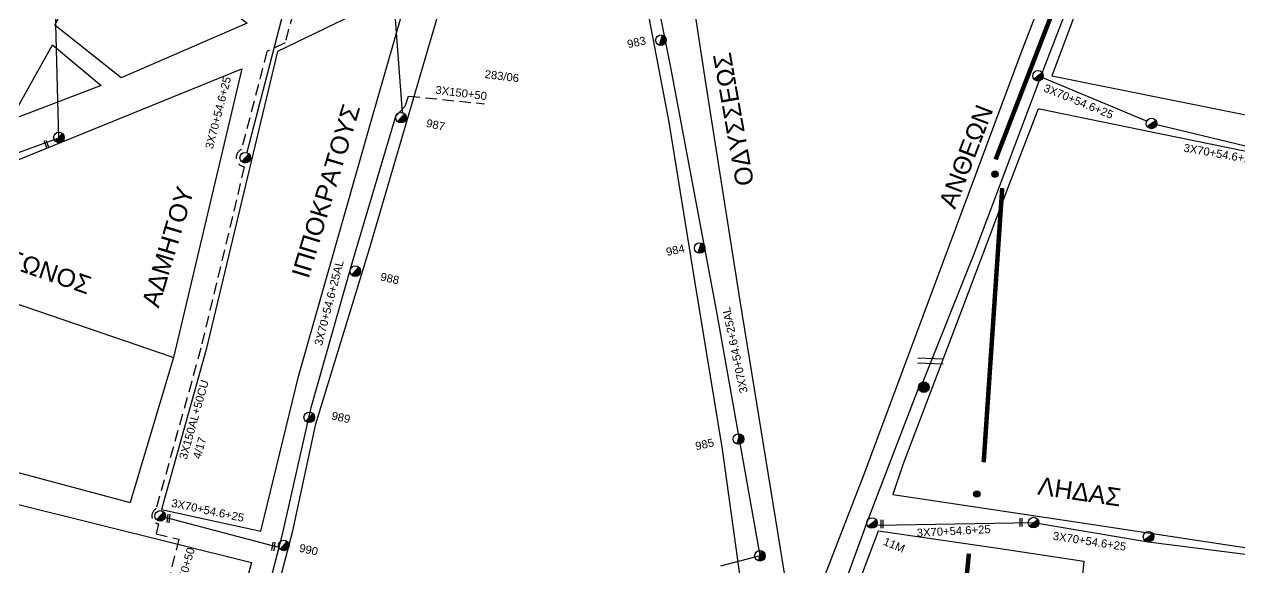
# Model space of a CAD drawing. Header units: millimetres. Extents: x 408 to 3042, y 742 to 1820.
# Drawn here: x 1846.3 to 2117.3, y 1476.8 to 1598 of the extents above; entities that cross this region are included whole.
import ezdxf

# ---------------------------------------------------------------- set-up
doc = ezdxf.new("R2010")
doc.units = ezdxf.units.MM
doc.linetypes.add('DASHED', pattern=[19.05, 12.7, -6.35])
for name, color, linetype in [('Άγνωστα', 7, 'Continuous'), ('Επιγραφές - Σχήματα', 7, 'Continuous'), ('Καλώδια ΧΤ   3x150AL+50CU', 7, 'DASHED'), ('Καλώδια ΧΤ   3x150AL+50XLPE', 7, 'DASHED'), ('Μηχανική τομή', 7, 'Continuous'), ('Στύλος Ξύλινος', 7, 'Continuous'), ('Στύλος Ξύλινος @ 1', 7, 'Continuous'), ('Στύλος ΦΜ', 7, 'Continuous'), ('Στύλος ΦΜ @ 1', 7, 'Continuous'), ('Συνεστραμμένα ΧΤ   3x70+54.6+25 AL', 7, 'SYN_LINE'), ('Τομή', 7, 'Continuous'), ('Υπόβαθρο ΔΕΗ', 7, 'Continuous')]:
    doc.layers.add(name, color=color, linetype=linetype)
doc.styles.add('arial', font='arial.ttf')
doc.styles.get("Standard").update_dxf_attribs({"font": 'arial.ttf'})
doc.linetypes.add('SYN_LINE', pattern='A,0.5,-0.0001,["/\\/\\/\\/",Standard,S=0.1,R=0,X=0,Y=-0.05],-0.25', length=0.7501)

# ---------------------------------------------------------------- blocks, each defined once
blk = doc.blocks.new('ΤΟΜΗ')
at = {"layer": 'Τομή', "ltscale": 40}
for p, q in [((-5.68, 0), (5.68, 0)), ((5.68, -2.33), (-5.68, -2.33))]:
    blk.add_line(p, q, dxfattribs=at)
blk = doc.blocks.new('ΜΗΧΑΝΙΚΗ ΤΟΜΗ')
at = {"layer": 'Μηχανική τομή', "ltscale": 40}
for p, q in [((-1.89, 0.78), (1.89, 0.78)), ((1.89, 0), (-1.89, 0))]:
    blk.add_line(p, q, dxfattribs=at)
blk = doc.blocks.new('ΥΠΑΡΧΩΝ ΤΣΙΜΕΝΤΕΝΙΟΣ ΣΤΥΛΟΣ')
at = {"layer": 'Στύλος ΦΜ'}
blk.add_hatch(color=7, dxfattribs=at).paths.add_polyline_path([(-1.29, -2.28, 0.574793), (2.62, 0, 0.268822), (1.3, 2.27)])
at = {"layer": 'Στύλος ΦΜ', "color": 7}
blk.add_line((-1.29, -2.28), (1.3, 2.27), dxfattribs=at)
blk.add_circle((0, 0), 2.62, dxfattribs=at)
at = {"layer": 'Στύλος ΦΜ', "flags": 4}
for tag, p in [('ΑΡΙΘΜΟΣ', (-4.68, 8.05)), ('ΤΥΠΟΣ', (-4.91, 3.03))]:
    blk.add_attdef(tag, p, '', height=4, dxfattribs=at)
blk = doc.blocks.new('ΥΠΑΡΧΩΝ ΞΥΛΙΝΟΣ ΣΤΥΛΟΣ')
at = {"layer": 'Στύλος Ξύλινος'}
h = blk.add_hatch(color=7, dxfattribs=at)
h.paths.add_polyline_path([(-2.62, 0, 0.270008), (-1.29, -2.28), (1.3, 2.27, 0.576266)])
h.paths.add_polyline_path([(-1.29, -2.28, 0.574793), (2.62, 0, 0.268822), (1.3, 2.27)])
at = {"layer": 'Στύλος Ξύλινος', "color": 7}
blk.add_line((-1.29, -2.28), (1.3, 2.27), dxfattribs=at)
blk.add_circle((0, 0), 2.62, dxfattribs=at)
at = {"layer": 'Στύλος Ξύλινος', "flags": 4}
for tag, p in [('ΑΡΙΘΜΟΣ', (-4.91, 8.6)), ('ΤΥΠΟΣ', (-4.85, 3.39))]:
    blk.add_attdef(tag, p, '', height=4, dxfattribs=at)

msp = doc.modelspace()

# ---------------------------------------------------------------- hatches: boundary and pattern name
at = {"layer": 'Επιγραφές - Σχήματα', "linetype": 'Continuous', "ltscale": 20}
h = msp.add_hatch(color=154, dxfattribs=at)
h.dxf.hatch_style = 1
edge = h.paths.add_edge_path()
edge.add_arc((2062.76, 1564.58), 0.708, 0, 360)
h = msp.add_hatch(color=154, dxfattribs=at)
h.dxf.hatch_style = 1
edge = h.paths.add_edge_path()
edge.add_arc((2058.7, 1493.21), 0.708, 0, 360)

# ---------------------------------------------------------------- linework, layer by layer
at = {"layer": 'Επιγραφές - Σχήματα', "color": 154, "linetype": 'Continuous', "ltscale": 20, "const_width": 1}
for points in [[(2078.56, 1608.42), (2062.89, 1567.86)], [(2064.36, 1561.46), (2060.23, 1500.29)], [(2056.93, 1479.9), (2051.32, 1422.02)]]:
    msp.add_lwpolyline(points, dxfattribs=at)
at = {"layer": 'Επιγραφές - Σχήματα', "color": 154, "linetype": 'Continuous', "ltscale": 20}
for centre in [(2062.76, 1564.58), (2058.7, 1493.21)]:
    msp.add_circle(centre, 0.708, dxfattribs=at)
at = {"layer": 'Καλώδια ΧΤ   3x150AL+50XLPE', "color": 5, "linetype": 'DASHED', "ltscale": 0.2}
msp.add_lwpolyline([(1868.91, 1630.88), (1887.62, 1615.99, -0.823661), (1891.38, 1613), (1903.37, 1603.45, -0.810368), (1906.24, 1600.57), (1904.44, 1593.87), (1900.42, 1591.92), (1894.72, 1570.07, 0.758493), (1895.36, 1566.23), (1885.69, 1525.72), (1875.71, 1489.94, 0.704228), (1876.26, 1486.51), (1875.72, 1484.35), (1880.75, 1483.1), (1877.82, 1471.3)], format="xyb", dxfattribs=at)
at = {"layer": 'Συνεστραμμένα ΧΤ   3x70+54.6+25 AL', "color": 1, "linetype": 'SYN_LINE', "ltscale": 20}
for points in [[(2108.09, 1674.91), (2091.17, 1633.74), (2073.28, 1587.24), (2058, 1546.74), (2046.68, 1518.2)], [(2096.72, 1576.34), (2073.43, 1586.07)]]:
    msp.add_lwpolyline(points, dxfattribs=at)
at = {"layer": 'Συνεστραμμένα ΧΤ   3x70+54.6+25 AL', "color": 62, "linetype": 'SYN_LINE', "ltscale": 20}
msp.add_lwpolyline([(1807.01, 1555.41), (1836.79, 1566.44), (1853.99, 1572.71), (1853.24, 1600.86), (1852.08, 1602.44), (1866.13, 1628.93)], dxfattribs=at)
at = {"layer": 'Συνεστραμμένα ΧΤ   3x70+54.6+25 AL', "color": 6, "ltscale": 20}
for points in [[(1959.8, 1628.83), (1983.79, 1621.44), (1990.47, 1588), (2000.55, 1534.21), (2010.33, 1479.5)], [(1896.41, 1455.19), (1903.92, 1484.56), (1910.26, 1512.51), (1919.52, 1545.02), (1929.18, 1577.51), (1930.19, 1578.61)]]:
    msp.add_lwpolyline(points, dxfattribs=at)
at = {"layer": 'Συνεστραμμένα ΧΤ   3x70+54.6+25 AL', "color": 6, "linetype": 'SYN_LINE', "ltscale": 20}
for points in [[(1928.03, 1612.14), (1930.57, 1578.33)], [(1903.08, 1481.27), (1877.73, 1487.99)]]:
    msp.add_lwpolyline(points, dxfattribs=at)
at = {"layer": 'Συνεστραμμένα ΧΤ   3x70+54.6+25 AL', "color": 30, "linetype": 'SYN_LINE', "ltscale": 20}
msp.add_lwpolyline([(1904.04, 1600.62), (1895.9, 1569.37)], dxfattribs=at)
at = {"layer": 'Συνεστραμμένα ΧΤ   3x70+54.6+25 AL', "color": 6, "linetype": 'DASHED', "ltscale": 0.2}
msp.add_lwpolyline([(1930.19, 1578.61), (1931.22, 1579.73), (1931.94, 1581.97), (1948.9, 1580.29)], dxfattribs=at)
at = {"layer": 'Συνεστραμμένα ΧΤ   3x70+54.6+25 AL', "color": 1, "ltscale": 20}
msp.add_lwpolyline([(2132.83, 1567.43), (2098.8, 1575.61)], dxfattribs=at)
at = {"layer": 'Συνεστραμμένα ΧΤ   3x70+54.6+25 AL', "color": 27, "linetype": 'SYN_LINE', "ltscale": 20}
for points in [[(2045.72, 1516.87), (2034.38, 1487.44), (2014.25, 1432.12)], [(2036.4, 1486.27), (2071.35, 1486.82), (2096.93, 1482.5), (2128, 1478.59), (2153.33, 1500.74), (2167.74, 1510.21)]]:
    msp.add_lwpolyline(points, dxfattribs=at)
at = {"layer": 'Συνεστραμμένα ΧΤ   3x70+54.6+25 AL', "color": 6, "ltscale": 10}
msp.add_lwpolyline([(2010.33, 1479.5), (2010.34, 1479.41), (2001.53, 1477.07)], dxfattribs=at)
at = {"layer": 'Υπόβαθρο ΔΕΗ'}
for points in [[(2262.84, 1595.24), (2242.98, 1600.2, -0.024774), (2205.37, 1611.62), (2184.53, 1624.17), (2141.85, 1652.34), (2118.08, 1667.36, 0.180673), (2110.53, 1668.93, 13.156435), (2110.53, 1668.93), (2108.7, 1668.21, 0.224041), (2104.1, 1663.33), (2094.42, 1637.34), (2075.44, 1586.52), (2144.55, 1572.57), (2201.6, 1560.69), (2236.26, 1554.52), (2247.02, 1552.47), (2257.29, 1579.94), (2177.56, 1595.54), (2164.9, 1598.13), (2166.23, 1604.63), (2226.99, 1592.67), (2259.63, 1586.59), (2262.84, 1595.24)], [(2016.45, 1471.45), (2005.96, 1536.31), (1998.47, 1583.53), (1992.09, 1625.25), (1953.66, 1617.6), (1979.97, 1630.93, -0.139182), (1989.66, 1632.81), (1999.97, 1633.64), (2007.72, 1634.26), (2059.03, 1648.21), (2085.52, 1635.86), (2068.52, 1591.55), (2033.54, 1497.58), (2016.85, 1454.59), (2001.83, 1415.3), (2009.12, 1411.86), (2015.77, 1429.77), (2024.96, 1428.61)], [(2227.06, 1500.16), (2244.56, 1544.61), (2199.52, 1553.22), (2155.53, 1562.08), (2103.43, 1572.73), (2072.7, 1579.06, 0.532032), (2072.19, 1578.57), (2065.12, 1560.18), (2055.07, 1533.55), (2042.25, 1499.92), (2039.98, 1493.11), (2082.21, 1486.78), (2127.29, 1479.91), (2134.39, 1478.72, 0.19226), (2144.22, 1480.86, 0.115551), (2153.03, 1496.36), (2158.76, 1513.53, -0.502704), (2163.55, 1515.1), (2192.19, 1507.69), (2227.06, 1500.16)]]:
    msp.add_lwpolyline(points, format="xyb", dxfattribs=at)
for points in [[(1867.9, 1586.07), (1853.11, 1597.83), (1865.4, 1622.13), (1896.02, 1598.23), (1867.9, 1586.07)], [(1821.4, 1457.63), (1867.4, 1454), (1897.66, 1452.32), (1906.17, 1484.97), (1911.32, 1508.88), (1911.32, 1508.88), (1923.2, 1547.72), (1940.47, 1606.6), (1982.69, 1614.81), (1990.05, 1576.16), (1995.73, 1540.76), (2001.92, 1503.21), (2006.62, 1469.34)], [(1876.93, 1489.78), (1899.06, 1484.91), (1907.5, 1519.75), (1923.65, 1576.39), (1932.23, 1606.2), (1902.77, 1591.93), (1886.87, 1525.42), (1886.87, 1525.42), (1876.93, 1489.78)], [(1843.23, 1576.59), (1852.58, 1593.43), (1863.48, 1584.35), (1843.23, 1576.59)], [(1832.65, 1539.7), (1844.22, 1567.5), (1894.85, 1588.04), (1879.55, 1523.69)], [(1825.3, 1541.96), (1834.2, 1562.42), (1808.53, 1554.19), (1805.1, 1544.96), (1790.7, 1512.09), (1840.42, 1499.19), (1869.88, 1491.33), (1869.88, 1491.33)], [(1806.82, 1549.58), (1825.3, 1541.96), (1832.65, 1539.7), (1877.06, 1524.54), (1879.55, 1523.69), (1869.88, 1491.33)], [(2082.53, 1478.19), (2078.08, 1432.68), (2035.23, 1437.64), (2019.6, 1439.06), (2029.13, 1464.78), (2036.81, 1484.99), (2063.92, 1481.02), (2082.53, 1478.19)]]:
    msp.add_lwpolyline(points, dxfattribs=at)
msp.add_lwpolyline([(1787.86, 1505.6), (1810.57, 1499.38), (1896.95, 1477.91), (1891.81, 1459.43), (1853.41, 1462.22), (1825.31, 1464.77), (1773.56, 1469.46)], close=True, dxfattribs=at)

# ---------------------------------------------------------------- block references
at = {"layer": 'Μηχανική τομή', "xscale": 0.4999999999999998, "yscale": 0.4999999999999998, "zscale": 0.4999999999999998}
for p, rotation in [((1851.44, 1571.3), 111.5810675509851), ((1878.66, 1487.74), 82.3499852176871), ((2068.37, 1486.87), 270.3412324032262), ((2037.34, 1486.5), 270.3412324032262), ((1902.04, 1481.49), 82.3499852176871)]:
    msp.add_blockref('ΜΗΧΑΝΙΚΗ ΤΟΜΗ', p, dxfattribs=dict(at, rotation=rotation))
at = {"layer": 'Στύλος Ξύλινος @ 1', "ltscale": 40, "xscale": 0.449999999999818, "yscale": 0.449999999999818, "zscale": 0.449999999999818, "rotation": 348.1169651203148}
msp.add_blockref('ΥΠΑΡΧΩΝ ΞΥΛΙΝΟΣ ΣΤΥΛΟΣ', (2046.88, 1517.04), dxfattribs=at)
at = {"layer": 'Στύλος ΦΜ @ 1', "ltscale": 40}
ref = msp.add_blockref('ΥΠΑΡΧΩΝ ΤΣΙΜΕΝΤΕΝΙΟΣ ΣΤΥΛΟΣ', (1988.25, 1594.45), dxfattribs=dict(at, xscale=0.449999999999818, yscale=0.449999999999818, zscale=0.449999999999818, rotation=12.55696664669667))
ref.add_attrib('ΤΥΠΟΣ', '983', (1980.96, 1592.67), dxfattribs={"layer": 'Στύλος ΦΜ', "height": 1.8, "rotation": 12.557, "flags": 4})
for p, xscale, yscale, zscale, rotation in [((2072.34, 1586.53), 0.4499999999998182, 0.4499999999998182, 0.4499999999998182, 337.1517464580141), ((2097.65, 1575.89), 0.4499999999998182, 0.4499999999998182, 0.4499999999998182, 337.1517464580141), ((1854.03, 1572.76), 0.4499999999998181, 0.4499999999998181, 0.4499999999998181, 347.4962981754869), ((1895.58, 1568.24), 0.4499999999998181, 0.4499999999998181, 0.4499999999998181, 347.4962981754869), ((1876.6, 1488.32), 0.4499999999998181, 0.4499999999998181, 0.4499999999998181, 347.4962981754869), ((2071.35, 1486.82), 0.4499999999998182, 0.4499999999998182, 0.4499999999998182, 337.1517464580141), ((2096.99, 1483.68), 0.4499999999998182, 0.4499999999998182, 0.4499999999998182, 337.1517464580141), ((2010.34, 1479.42), 0.449999999999818, 0.449999999999818, 0.449999999999818, 12.55696664669667)]:
    msp.add_blockref('ΥΠΑΡΧΩΝ ΤΣΙΜΕΝΤΕΝΙΟΣ ΣΤΥΛΟΣ', p, dxfattribs=dict(at, xscale=xscale, yscale=yscale, zscale=zscale, rotation=rotation))
ref = msp.add_blockref('ΥΠΑΡΧΩΝ ΤΣΙΜΕΝΤΕΝΙΟΣ ΣΤΥΛΟΣ', (1930.31, 1577.18), dxfattribs=dict(at, xscale=0.4499999999998181, yscale=0.4499999999998181, zscale=0.4499999999998181, rotation=347.4962981754869))
ref.add_attrib('ΤΥΠΟΣ', '987', (1935.78, 1575.15), dxfattribs={"layer": 'Στύλος ΦΜ', "height": 1.8, "rotation": 347.4963, "flags": 4})
ref = msp.add_blockref('ΥΠΑΡΧΩΝ ΤΣΙΜΕΝΤΕΝΙΟΣ ΣΤΥΛΟΣ', (1996.9, 1548.09), dxfattribs=dict(at, xscale=0.449999999999818, yscale=0.449999999999818, zscale=0.449999999999818, rotation=12.55696664669667))
ref.add_attrib('ΤΥΠΟΣ', '984', (1989.62, 1546.3), dxfattribs={"layer": 'Στύλος ΦΜ', "height": 1.8, "rotation": 12.557, "flags": 4})
ref = msp.add_blockref('ΥΠΑΡΧΩΝ ΤΣΙΜΕΝΤΕΝΙΟΣ ΣΤΥΛΟΣ', (1920.11, 1542.92), dxfattribs=dict(at, xscale=0.4499999999998181, yscale=0.4499999999998181, zscale=0.4499999999998181, rotation=347.4962981754869))
ref.add_attrib('ΤΥΠΟΣ', '988', (1925.57, 1540.88), dxfattribs={"layer": 'Στύλος ΦΜ', "height": 1.8, "rotation": 347.4963, "flags": 4})
ref = msp.add_blockref('ΥΠΑΡΧΩΝ ΤΣΙΜΕΝΤΕΝΙΟΣ ΣΤΥΛΟΣ', (1909.85, 1510.32), dxfattribs=dict(at, xscale=0.4499999999998181, yscale=0.4499999999998181, zscale=0.4499999999998181, rotation=347.4962981754869))
ref.add_attrib('ΤΥΠΟΣ', '989', (1914.67, 1509.87), dxfattribs={"layer": 'Στύλος ΦΜ', "height": 1.8, "rotation": 347.4963, "flags": 4})
ref = msp.add_blockref('ΥΠΑΡΧΩΝ ΤΣΙΜΕΝΤΕΝΙΟΣ ΣΤΥΛΟΣ', (2005.56, 1505.48), dxfattribs=dict(at, xscale=0.449999999999818, yscale=0.449999999999818, zscale=0.449999999999818, rotation=12.55696664669667))
ref.add_attrib('ΤΥΠΟΣ', '985', (1996.14, 1502.97), dxfattribs={"layer": 'Στύλος ΦΜ', "height": 1.8, "rotation": 12.557, "flags": 4})
ref = msp.add_blockref('ΥΠΑΡΧΩΝ ΤΣΙΜΕΝΤΕΝΙΟΣ ΣΤΥΛΟΣ', (2035.31, 1486.73), dxfattribs=dict(at, xscale=0.4499999999998182, yscale=0.4499999999998182, zscale=0.4499999999998182, rotation=337.1517464580141))
ref.add_attrib('ΤΥΠΟΣ', '11M', (2037.67, 1481.95), dxfattribs={"layer": 'Στύλος ΦΜ', "height": 1.8, "rotation": 337.1517, "flags": 4})
ref = msp.add_blockref('ΥΠΑΡΧΩΝ ΤΣΙΜΕΝΤΕΝΙΟΣ ΣΤΥΛΟΣ', (1904.16, 1481.73), dxfattribs=dict(at, xscale=0.4499999999998181, yscale=0.4499999999998181, zscale=0.4499999999998181, rotation=347.4962981754869))
ref.add_attrib('ΤΥΠΟΣ', '990', (1907.47, 1480.36), dxfattribs={"layer": 'Στύλος ΦΜ', "height": 1.8, "rotation": 347.4963, "flags": 4})
at = {"layer": 'Τομή', "xscale": 0.4999999999999989, "yscale": 0.4999999999999989, "zscale": 0.4999999999999989, "rotation": 177.3614106601171}
msp.add_blockref('ΤΟΜΗ', (2048.32, 1522.3), dxfattribs=at)

# ---------------------------------------------------------------- texts
at = {"ltscale": 40, "char_height": 4, "width": 94.4586, "attachment_point": 1, "style": 'arial'}
for s, insert, rotation in [('ΟΔΥΣΣΕΩΣ', (2005.1, 1561.65), 100.0759), ('ΙΠΠΟΚΡΑΤΟΥΣ', (1905.84, 1542.22), 73.2269), ('ΑΝΘΕΩΝ', (2050.11, 1557.99), 69.058), ('ΑΔΜΗΤΟΥ', (1872.43, 1535.71), 73.2269), ('IAΣΩNOΣ', (1838.28, 1549.59), 340.8734), ('ΛΗΔΑΣ', (2072.66, 1497.08), 351.6445)]:
    msp.add_mtext(s, dxfattribs=dict(at, insert=insert, rotation=rotation))
at = {"layer": 'Άγνωστα', "ltscale": 40, "char_height": 1.8, "width": 34.5395, "attachment_point": 1, "style": 'arial'}
for s, insert, rotation in [('3X70+54.6+25', (1886.59, 1570.51), 75.5946), ('283/06', (1949.1, 1587.83), 352.6883), ('3X150+50', (1938.13, 1584.32), 352.6883), ('3X70+54.6+25', (2074.1, 1584.77), 337.7646), ('3X70+54.6+25', (1879.34, 1492.14), 348.0573), ('3X70+54.6+25', (2045.25, 1485.44), 2.9151), ('3X70+54.6+25', (2075.82, 1484.8), 351.2831)]:
    msp.add_mtext(s, dxfattribs=dict(at, insert=insert, rotation=rotation))
at = {"layer": 'Καλώδια ΧΤ   3x150AL+50CU', "ltscale": 0.2, "char_height": 1.8, "width": 34.5395, "attachment_point": 1, "rotation": 74.2922, "style": 'arial'}
for s, insert in [('3X150AL+50CU', (1880.78, 1501.28)), ('4/17', (1883.86, 1501.37)), ('3X150+50', (1879.5, 1470.33))]:
    msp.add_mtext(s, dxfattribs=dict(at, insert=insert))
at = {"layer": 'Συνεστραμμένα ΧΤ   3x70+54.6+25 AL', "ltscale": 20, "char_height": 1.8, "width": 34.5395, "attachment_point": 1, "style": 'arial'}
for insert, rotation in [((2105, 1571.4), 349.9932), ((1910.95, 1526.61), 75.5946), ((2005.88, 1515.55), 101.8064)]:
    msp.add_mtext('3X70+54.6+25AL', dxfattribs=dict(at, insert=insert, rotation=rotation))

doc.saveas('drawing.dxf')
